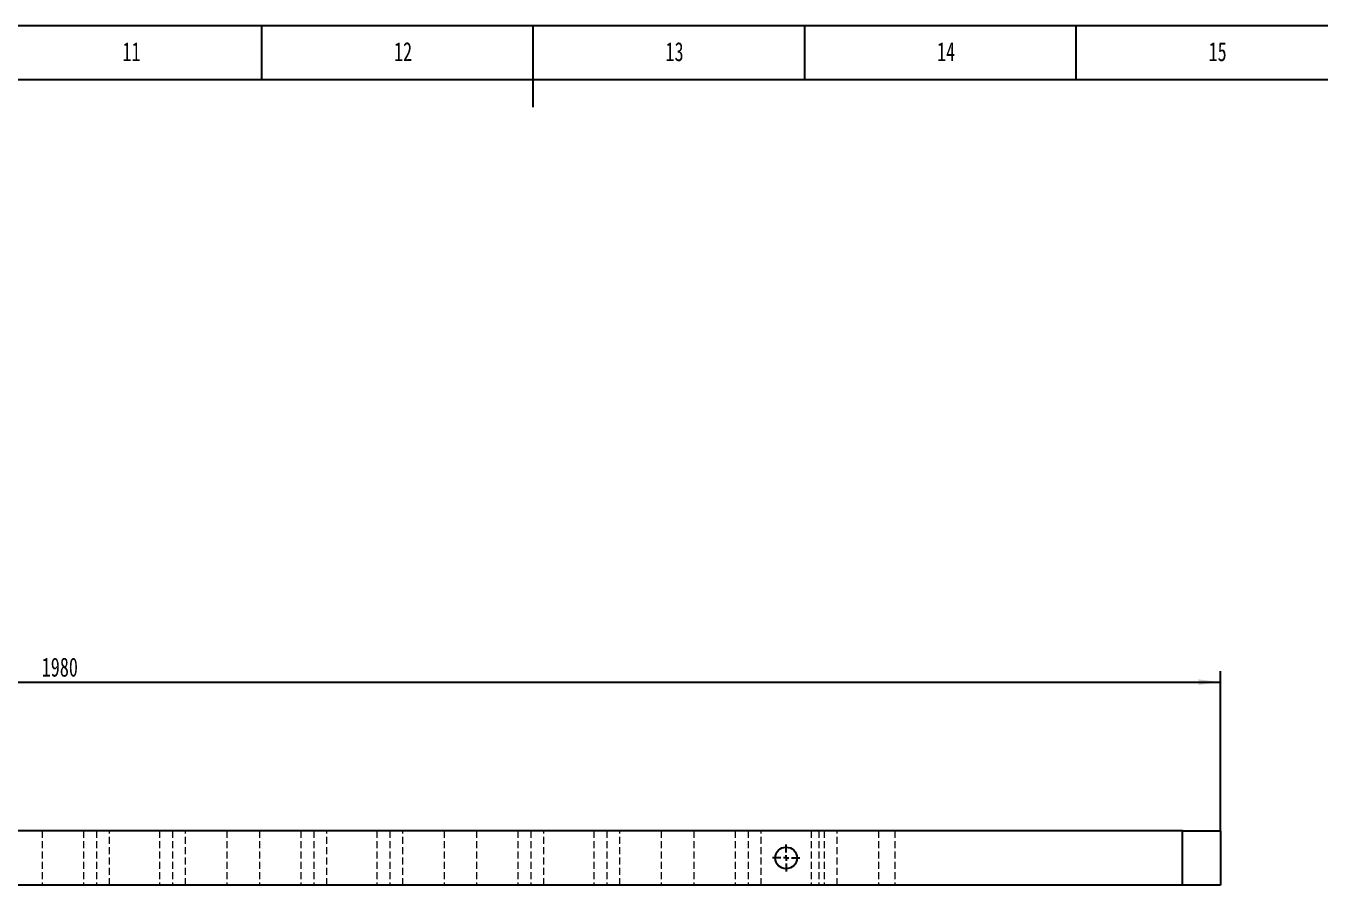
# Model space of a CAD drawing. Header units: millimetres. Extents: x 0 to 1189, y 0 to 841.
# Drawn here: x 508.6 to 747, y 682.7 to 841 of the extents above; entities that cross this region are included whole.
import ezdxf

# ---------------------------------------------------------------- set-up
doc = ezdxf.new("R2010")
doc.units = ezdxf.units.MM
doc.linetypes.add('HIDDEN', pattern=[1.905, 1.27, -0.635])
doc.layers.add('10', color=7, linetype='Continuous')
doc.layers.add('5', color=7, linetype='Continuous')
doc.styles.add('SLDTEXTSTYLE5', font='TXT', dxfattribs={"width": 0.7})
doc.dimstyles.new('SLDDIMSTYLE1', dxfattribs={"dimtxt": 3.5, "dimasz": 4.08, "dimexe": 0, "dimexo": 0.0625, "dimgap": 0.875, "dimtad": 2, "dimlfac": 5, "dimrnd": 1e-09, "dimzin": 12, "dimdsep": 46, "dimtxsty": 'SLDTEXTSTYLE5', "dimsah": 1, "dimcen": 0.09, "dimadec": 0, "dimazin": 3, "dimtfac": 1, "dimtofl": 0, "dimtmove": 0, "dimatfit": 3, "dimfxl": 1, "dimfrac": 2, "dimtolj": 1, "dimtzin": 12, "dimarcsym": 0})

# ---------------------------------------------------------------- blocks, each defined once
blk = doc.blocks.new('_D_16')
at = {"layer": '10'}
for p, q in [((332.64, 692.67), (332.64, 722.08)), ((332.64, 720.08), (728.64, 720.08)), ((728.64, 692.67), (728.64, 722.08))]:
    blk.add_line(p, q, dxfattribs=at)
for points in [[(332.64, 720.08), (336.72, 719.57), (336.72, 720.59)], [(728.64, 720.08), (724.56, 720.59), (724.56, 719.57)]]:
    blk.add_solid(points, dxfattribs=at)
at = {"layer": '10', "insert": (511.55, 724.59), "char_height": 3.5, "attachment_point": 1, "style": 'SLDTEXTSTYLE5'}
blk.add_mtext('1980', dxfattribs=at)
blk = doc.blocks.new('SW_CENTERMARKSYMBOL_101')
at = {"layer": '10', "color": 0}
for p, q in [((0, 1), (0, 2.5)), ((-1, 0), (-2.5, 0)), ((0, 0), (-0.5, 0)), ((0, 0), (0, 0.5)), ((0, 0), (0, -0.5)), ((0, 0), (0.5, 0)), ((1, 0), (2.5, 0)), ((0, -1), (0, -2.5))]:
    blk.add_line(p, q, dxfattribs=at)

msp = doc.modelspace()

# ---------------------------------------------------------------- linework, layer by layer
at = {"color": 7, "linetype": 'Continuous', "lineweight": 25}
for p, q in [((721.6352, 692.6675), (339.6352, 692.6675)), ((721.6352, 682.6675), (721.6352, 692.6675)), ((721.6352, 692.6675), (728.6352, 692.6675)), ((728.6352, 692.6675), (728.6352, 682.6675)), ((721.6352, 682.6675), (339.6352, 682.6675)), ((728.6352, 682.6675), (721.6352, 682.6675))]:
    msp.add_line(p, q, dxfattribs=at)
at = {"color": 7, "linetype": 'HIDDEN', "lineweight": 18}
for p, q in [((511.6352, 692.6675), (511.6352, 682.6675)), ((519.2362, 692.6675), (519.2362, 682.6675)), ((521.6352, 692.6675), (521.6352, 682.6675)), ((524.0362, 682.6675), (524.0362, 692.6675)), ((533.2362, 692.6675), (533.2362, 682.6675)), ((535.6352, 692.6675), (535.6352, 682.6675)), ((538.0362, 682.6675), (538.0362, 692.6675)), ((545.6352, 692.6675), (545.6352, 682.6675)), ((551.6352, 692.6675), (551.6352, 682.6675)), ((559.2358, 692.6675), (559.2358, 682.6675)), ((561.6352, 692.6675), (561.6352, 682.6675)), ((564.0358, 682.6675), (564.0358, 692.6675)), ((573.2358, 692.6675), (573.2358, 682.6675)), ((575.6352, 692.6675), (575.6352, 682.6675)), ((578.0358, 682.6675), (578.0358, 692.6675)), ((585.6352, 692.6675), (585.6352, 682.6675)), ((591.6352, 692.6675), (591.6352, 682.6675)), ((599.2355, 692.6675), (599.2355, 682.6675)), ((601.6352, 692.6675), (601.6352, 682.6675)), ((604.0355, 682.6675), (604.0355, 692.6675)), ((613.2355, 692.6675), (613.2355, 682.6675)), ((615.6352, 692.6675), (615.6352, 682.6675)), ((618.0355, 682.6675), (618.0355, 692.6675)), ((625.6352, 692.6675), (625.6352, 682.6675)), ((631.6352, 692.6675), (631.6352, 682.6675)), ((639.2352, 692.6675), (639.2352, 682.6675)), ((641.6352, 692.6675), (641.6352, 682.6675)), ((644.0352, 682.6675), (644.0352, 692.6675)), ((653.2352, 692.6675), (653.2352, 682.6675)), ((654.6352, 692.6675), (654.6352, 682.6675)), ((655.6352, 692.6675), (655.6352, 682.6675)), ((658.0352, 682.6675), (658.0352, 692.6675)), ((665.6352, 692.6675), (665.6352, 682.6675)), ((668.6352, 692.6675), (668.6352, 682.6675)), ((721.6352, 692.6675), (721.6352, 682.6675))]:
    msp.add_line(p, q, dxfattribs=at)
at = {"color": 7, "linetype": 'Continuous', "lineweight": 25}
msp.add_circle((648.6352, 687.6675), 2, dxfattribs=at)
at = {"layer": '5', "color": 7}
msp.add_line((1189, 841), (0, 841), dxfattribs=at)
at = {"layer": '5'}
for p, q in [((552, 841), (552, 831.0501)), ((652, 841), (652, 831.0501)), ((702, 841), (702, 831.0501))]:
    msp.add_line(p, q, dxfattribs=at)
at = {"layer": '5', "lineweight": 25}
msp.add_line((602, 841), (602, 826), dxfattribs=at)
at = {"layer": '5', "color": 7, "lineweight": 25}
msp.add_line((1179, 831.0501), (25, 831.0501), dxfattribs=at)

# ---------------------------------------------------------------- block references
at = {"layer": '10'}
msp.add_blockref('SW_CENTERMARKSYMBOL_101', (648.6352, 687.6675), dxfattribs=at)

# ---------------------------------------------------------------- texts
at = {"layer": '10', "char_height": 3.5, "attachment_point": 2, "style": 'SLDTEXTSTYLE5'}
for s, insert in [('11', (528.0889, 838.0019)), ('12', (578.0889, 838.0019)), ('13', (628.0889, 838.0019)), ('14', (678.0889, 838.0019)), ('15', (728.0889, 838.0019))]:
    msp.add_mtext(s, dxfattribs=dict(at, insert=insert))

# ---------------------------------------------------------------- dimensions: what is measured, and where the dimension line sits
at = {"layer": '10'}
dim = msp.add_linear_dim(base=(728.6352, 720.0807), p1=(332.6352, 692.6675), p2=(728.6352, 692.6675), dimstyle='SLDDIMSTYLE1', dxfattribs=at)
dim.commit()
dim.dimension.update_dxf_attribs({"geometry": '_D_16', "text_midpoint": (514.6196, 720.0807), "dimtype": 160})

doc.saveas('drawing.dxf')
